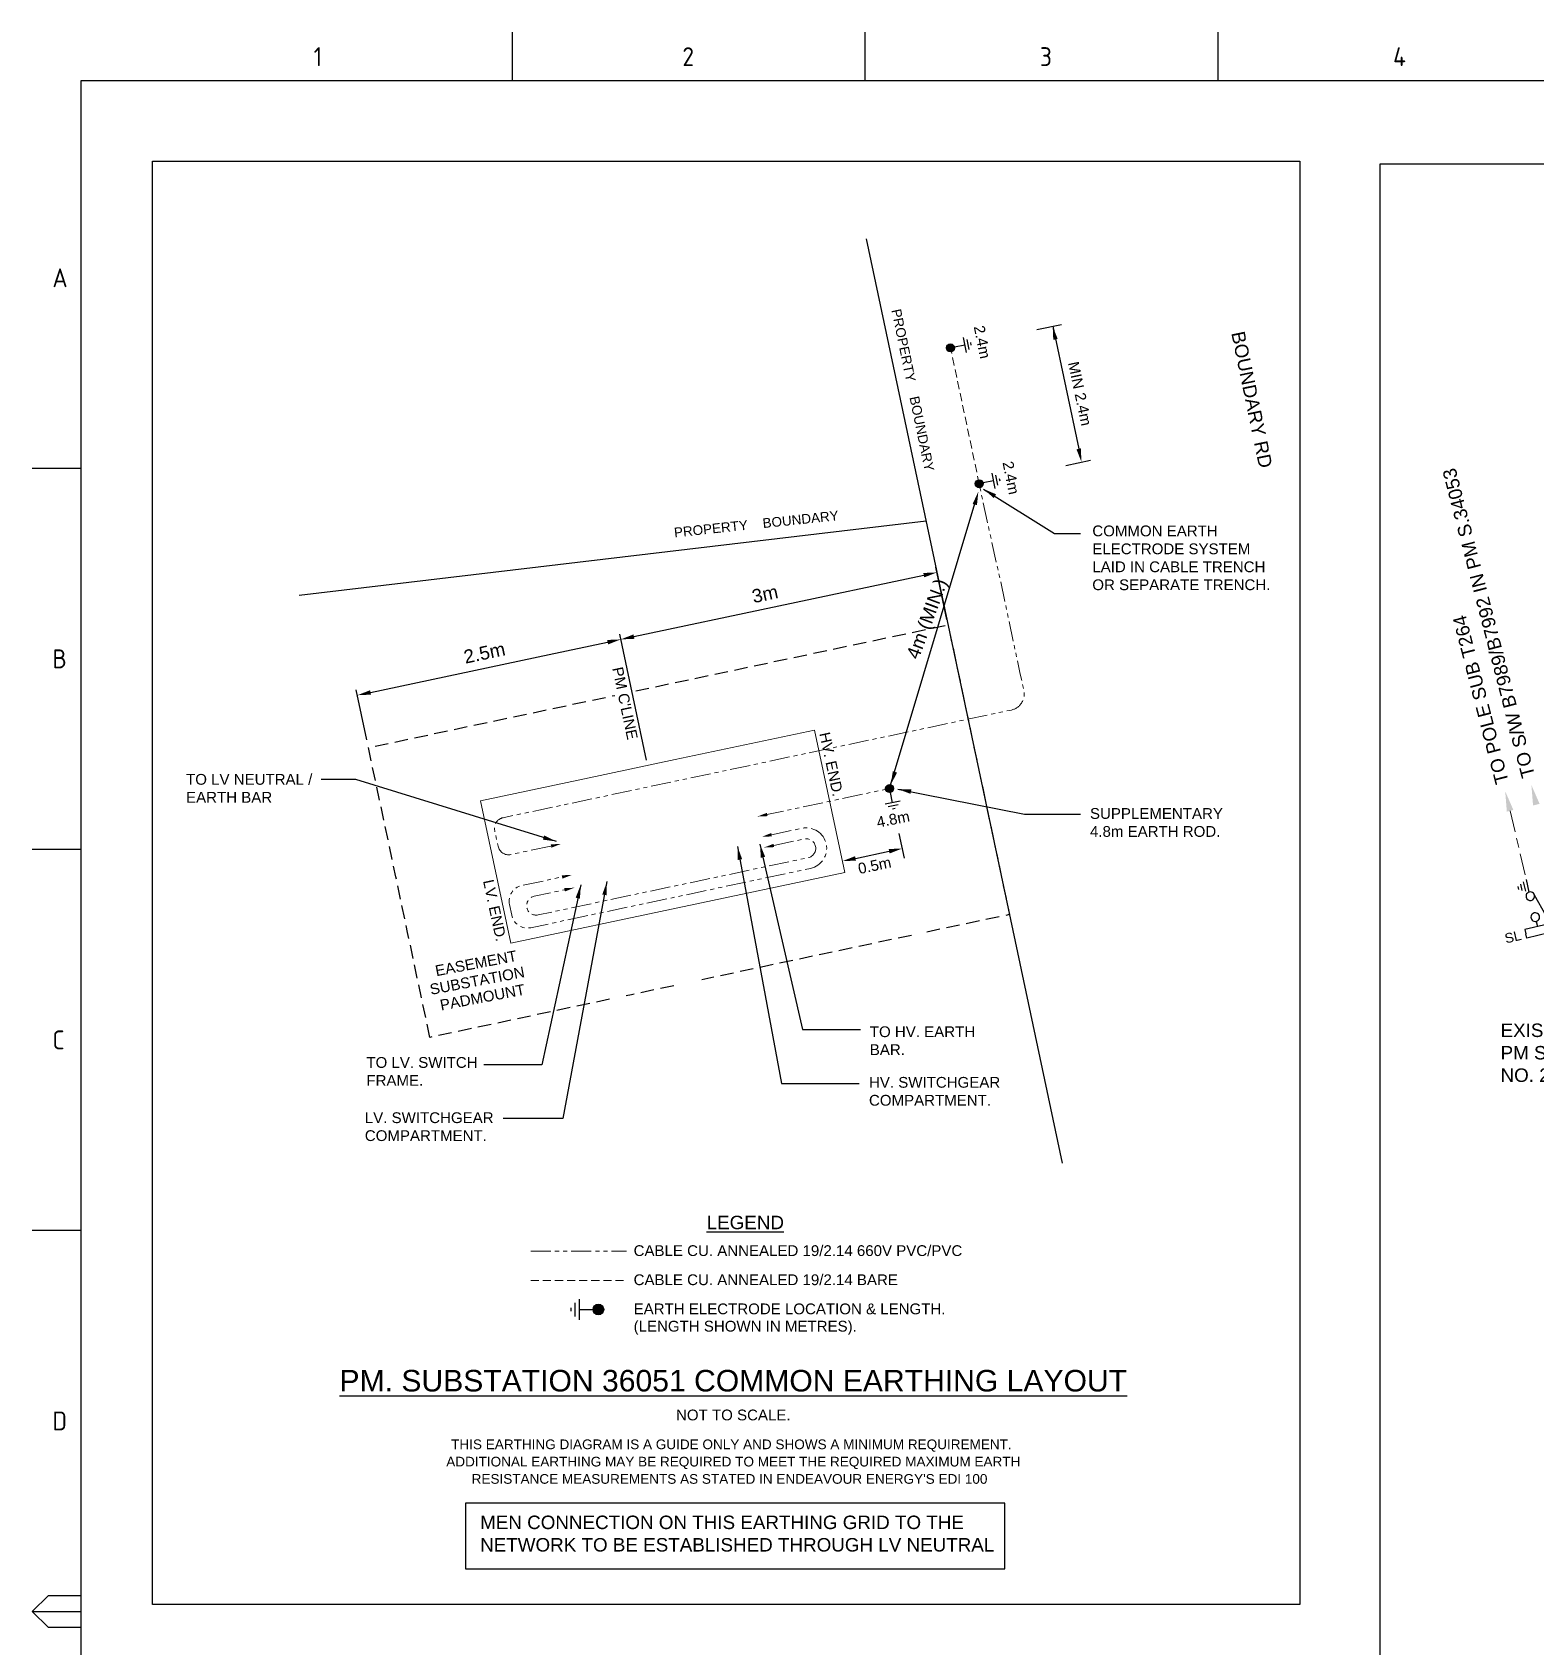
# Paper-space layout 'EE-2' of a CAD drawing. Header units: metres, sheet in millimetres. Extents: x 21 to 854, y -3 to 583.
# Drawn here: x 20.5 to 299.7, y 283.6 to 583.4 of the extents above; entities that cross this region are included whole.
import ezdxf
from ezdxf.enums import TextEntityAlignment as Align

# ---------------------------------------------------------------- set-up
doc = ezdxf.new("R2010")
doc.units = ezdxf.units.M
for name, pattern in [('Cable Exist UG', [8.2, 4, -1.2, 1.8, -1.2]), ('Cable New OH', [6, 4, -2]), ('DASHED', [0.75, 0.5, -0.25]), ('PHANTOM2', [1.25, 0.625, -0.125, 0.125, -0.125, 0.125, -0.125])]:
    doc.linetypes.add(name, pattern=pattern)
doc.layers.get('0').update_dxf_attribs({"color": 6})
doc.layers.add('Cadastre Roads_SP_EXT', color=9, linetype='Continuous', lineweight=5)
for name, color, linetype in [('Duct_SP_EXT', 7, 'Continuous'), ('Equip_HV_EXT', 7, 'Continuous'), ('NOTE 1TO1000_new', 7, 'Continuous'), ('Notes', 7, 'Continuous'), ('Sub_SP_TR_HV_LV_EXT', 7, 'Continuous'), ('SupportsUG_SP_EXT', 7, 'Continuous')]:
    doc.layers.add(name, color=color, linetype=linetype)
doc.styles.add('ARIAL', font='arial.ttf', dxfattribs={"height": 2})
doc.styles.add('iecISOCP', font='isocp.shx')
doc.styles.get("Standard").update_dxf_attribs({"font": 'arial.ttf'})
doc.styles.add('SWITCH_LABEL', font='arial.ttf', dxfattribs={"height": 2.5})
doc.linetypes.add('Cable New UG', pattern='A,7,-0.25,["x",Standard,S=2,R=0,X=0.2,Y=-0.8],-2.1', length=9.35)
doc.dimstyles.get("Standard").update_dxf_attribs({"dimtxt": 0.18, "dimasz": 0.18, "dimexe": 0.18, "dimexo": 0.0625, "dimgap": 0.09, "dimtad": 0, "dimtih": 1, "dimtoh": 1, "dimdec": 4, "dimzin": 0, "dimdsep": 46, "dimtxsty": 'Standard', "dimcen": 0.09, "dimadec": 0, "dimazin": 0, "dimtfac": 1, "dimtdec": 4, "dimtofl": 0, "dimtmove": 0, "dimatfit": 3, "dimfxl": 1, "dimtolj": 1, "dimtzin": 0, "dimarcsym": 0})

# ---------------------------------------------------------------- blocks, each defined once
blk = doc.blocks.new('A1_FRAME_TITLE')
at = {"layer": 'Notes', "linetype": 'Continuous'}
for p, q in [((109.65, 574.39), (109.65, 583.39)), ((175.16, 574.39), (175.16, 583.39)), ((240.67, 574.39), (240.67, 583.39)), ((29.52, 502.43), (20.52, 502.43)), ((29.5, 431.68), (20.52, 431.68)), ((29.5, 360.93), (20.52, 360.93)), ((20.52, 290.18), (23.52, 293.18)), ((23.52, 293.18), (29.5, 293.18)), ((20.52, 290.18), (29.52, 290.18)), ((23.52, 287.18), (20.52, 290.18)), ((29.5, 287.18), (23.52, 287.18))]:
    blk.add_line(p, q, dxfattribs=at)
at = {"layer": 'Notes', "color": 3, "linetype": 'Continuous'}
blk.add_line((29.52, 574.39), (29.52, 5.97), dxfattribs=at)
at = {"layer": 'Notes', "color": 3, "linetype": 'Continuous', "flags": 128}
for points in [[(149.5, 574.39), (29.52, 574.39)], [(844.88, 574.39), (149.5, 574.39)]]:
    blk.add_lwpolyline(points, dxfattribs=at)
blk.add_attdef('DRAFT_NUM', (50.42, 23.29), '', height=2.5, rotation=90)
at = {"layer": 'Notes', "color": 7, "style": 'iecISOCP'}
for s, p in [('1', (72.76, 577.12)), ('2', (141.22, 577.12)), ('3', (207.61, 577.12)), ('4', (273.18, 577.12)), ('A', (24.25, 536.06)), ('B', (24.25, 465.31)), ('C', (24.25, 394.56)), ('D', (24.25, 323.81))]:
    blk.add_text(s, height=3.5, dxfattribs=at).set_placement(p)
at = {"layer": 'Notes', "color": 7, "style": 'iecISOCP', "flags": 8}
blk.add_attdef('VERSION_NO', text='', height=2.5, rotation=90, dxfattribs=at).set_placement((302.04, 43.81), align=Align.MIDDLE_CENTER)
at = {"layer": 'Notes', "color": 7, "style": 'iecISOCP'}
for tag, p in [('CAP_NO', (513.19, 43.46)), ('IE_NUM', (513.05, 37.81)), ('REF_No_1', (335.24, 32.31)), ('REF_1', (362.52, 32.31)), ('GEN_WO', (441.71, 31.76)), ('HV_SWITCH', (513.46, 32.16)), ('REF_No_2', (335.24, 26.31)), ('REF_2', (362.52, 26.31)), ('OH_WO', (441.71, 25.81)), ('UBD_REF', (513.05, 25.83)), ('REF_No_3', (335.24, 20.31)), ('REF_3', (362.52, 20.31)), ('UG_WO', (441.71, 20.05)), ('GIS_MAP_No', (513.05, 20.04)), ('REF_No_4', (335.24, 14.31)), ('REF_4', (362.52, 14.31)), ('SUB_WO', (441.71, 13.81)), ('HV_OP_DIAG', (513.33, 14.2)), ('LGA', (512.95, 7.78))]:
    blk.add_attdef(tag, p, '', height=2.5, dxfattribs=at)
at = {"layer": 'Notes', "style": 'iecISOCP'}
for tag, p in [('T1', (684.37, 39.47)), ('T2', (684.37, 34.35)), ('T3', (684.37, 28.92)), ('T4', (684.37, 23.66)), ('T5', (684.37, 18.23)), ('T6', (684.37, 12.97))]:
    blk.add_attdef(tag, text='', height=3.5, dxfattribs=at).set_placement(p, align=Align.CENTER)
at = {"layer": 'Notes', "color": 7, "style": 'iecISOCP'}
for tag, p in [('scale', (567.76, 33.27)), ('DRAWN', (567.76, 24.93)), ('DATE', (567.76, 16.88)), ('CHD', (567.76, 8.37)), ('DESIGN', (605.62, 9.15))]:
    blk.add_attdef(tag, text='', height=2.5, dxfattribs=at).set_placement(p, align=Align.CENTER)
at = {"layer": 'Notes', "color": 4, "style": 'iecISOCP'}
blk.add_attdef('NUM', text='', height=7, dxfattribs=at).set_placement((812.88, 20.12), align=Align.MIDDLE_CENTER)
at = {"layer": 'Notes', "color": 1, "style": 'iecISOCP'}
blk.add_attdef('REV', text='', height=5, dxfattribs=at).set_placement((840.57, 17.1), align=Align.CENTER)
at = {"layer": 'Notes', "color": 7, "style": 'iecISOCP'}
for tag, p in [('NS', (811.23, 8.12)), ('SHTS', (825.93, 8.12))]:
    blk.add_attdef(tag, text='', height=2.5, dxfattribs=at).set_placement(p, align=Align.MIDDLE)
at = {"layer": 'Notes', "style": 'iecISOCP'}
blk.add_attdef('ExportID', (29.6, 2.39), '', height=2.5, dxfattribs=at)
at = {"layer": 'Notes', "style": 'iecISOCP', "flags": 1}
for tag, p in [('ProjectType', (17.54, -26.8)), ('ProjectNumber', (26.92, -26.82)), ('DrawingNumber', (38.88, -26.8)), ('ProjectDescription', (50.93, -26.83)), ('ExportDate', (63.65, -26.79)), ('ExportUserName', (72.52, -26.8)), ('DesignerCompanyName', (84.85, -26.79)), ('ExportAreaOfInterest', (100.46, -26.81)), ('GIS_SUCCESS', (115.36, -26.78)), ('CAD_SUCCESS', (125.15, -26.78)), ('DEPOTCODE', (135.47, -26.88)), ('ExportCategories', (143.45, -26.8)), ('Comments', (157.75, -26.88))]:
    blk.add_attdef(tag, p, '', height=1, dxfattribs=at)
blk = doc.blocks.new('m4')
at = {"layer": 'Notes', "color": 7, "linetype": 'Continuous'}
for points in [[(0, -1.95), (0, 0)], [(-1.43, -1.95), (1.43, -1.95)], [(-0.95, -2.52), (0.95, -2.52)], [(-0.24, -3.09), (0.24, -3.09)]]:
    blk.add_lwpolyline(points, dxfattribs=at)
blk = doc.blocks.new('SWG_SAFELINK_SU_EXT')
for p, q in [((6.9, 0.59), (8.7, 0.58)), ((7.2, 1.19), (8.4, 1.18)), ((7.5, 1.79), (8.1, 1.79)), ((1.6, -2.02), (5.8, -0.81)), ((6.6, -0.01), (9, -0.02))]:
    blk.add_line(p, q)
blk.add_lwpolyline([(1, 0), (0, 0)])
for points in [[(1.8, -0.8, 1), (1.8, 0.8, 1)], [(5.8, -0.81, 1), (5.8, 0.79, 1)]]:
    blk.add_lwpolyline(points, format="xyb", close=True)
at = {"style": 'SWITCH_LABEL', "flags": 8}
blk.add_attdef('ASSET_NUM', text='', height=2.5, rotation=179.9544, dxfattribs=at).set_placement((-1.6, -0.02), align=Align.MIDDLE_LEFT)
at = {"flags": 1}
blk.add_attdef('Z', (0, 0), '', height=0.2, dxfattribs=at)
at = {"flags": 9}
for tag, p in [('ACTUAL_STATUS', (0, -0.4)), ('CONSTRUCTED_VOLTAGE', (0, -0.6)), ('OPERATING_VOLTAGE', (0, -1)), ('ORIENTATION', (0, -1.2)), ('OWNED_BY', (0, -1.4)), ('STATE', (0, -1.8)), ('SWITCH_TYPE', (0, -2)), ('STREETNAME', (0, -2.6)), ('SUBURB', (0, -2.8)), ('NO_PHASES', (0, -0.8)), ('PARENT', (0, -1.6)), ('USAGE', (0, -2.2)), ('LOCATION', (0, -2.4)), ('NOTES', (0, -3))]:
    blk.add_attdef(tag, text='', height=0.2, dxfattribs=at).set_placement(p, align=Align.MIDDLE_LEFT)
at = {"style": 'SWITCH_LABEL', "flags": 9}
blk.add_attdef('STREET_CODE', text='', height=0.2, dxfattribs=at).set_placement((0, -0.2), align=Align.MIDDLE_LEFT)

psp = doc.layouts.new('EE-2')

# ---------------------------------------------------------------- hatches: boundary and pattern name
at = {"layer": 'Notes'}
h = psp.add_hatch(color=250, dxfattribs=at)
edge = h.paths.add_edge_path()
edge.add_arc((190.99023, 524.79612), 0.74363, -798.6150284, -438.6150284)
h = psp.add_hatch(color=250, dxfattribs=at)
edge = h.paths.add_edge_path()
edge.add_arc((196.33175, 499.57974), 0.74363, -798.6150284, -438.6150284)
h = psp.add_hatch(color=250, dxfattribs=at)
edge = h.paths.add_edge_path()
edge.add_arc((179.69308, 442.97919), 0.74363, 101.9664314, 461.9664314, ccw=False)
h = psp.add_hatch(color=250, dxfattribs=at)
edge = h.paths.add_edge_path()
edge.add_arc((125.62466, 346.24335), 0.99151, -462.76942, -102.76942)

# ---------------------------------------------------------------- linework, layer by layer
at = {"layer": 'Duct_SP_EXT', "linetype": 'Cable Exist UG', "lineweight": 0}
psp.add_line((294.89683, 438.84468), (297.91284, 426.11248), dxfattribs=at)
at = {"layer": 'NOTE 1TO1000_new', "lineweight": -3, "ltscale": 0.8}
psp.add_lwpolyline([(270.69075, 265.31813), (641.0028, 265.31813), (641.0028, 558.91906), (270.69075, 558.91906)], close=True, dxfattribs=at)
for points in [[(294.29061, 438.69261), (293.98443, 442.48199), (295.50305, 438.99675)], [(299.15798, 439.83656), (298.8518, 443.62593), (300.37042, 440.14069)]]:
    psp.add_solid(points, dxfattribs=at)
at = {"layer": 'Notes', "color": 251, "linetype": 'Continuous', "ltscale": 5}
for p, q in [((175.35709, 545.03443), (211.7355, 373.39306)), ((186.46059, 492.64566), (70.04976, 478.82295))]:
    psp.add_line(p, q, dxfattribs=at)
at = {"layer": 'Notes', "color": 7}
for p, q in [((207.04465, 528.19635), (211.63533, 529.16932)), ((209.96741, 528.81582), (214.79341, 506.0457)), ((212.38618, 502.97997), (216.97685, 503.95294)), ((179.69308, 442.97919), (195.53517, 495.90428)), ((190.33451, 474.36766), (188.27391, 484.09004)), ((132.23076, 471.18981), (186.03557, 482.59343)), ((134.5411, 448.23158), (129.57775, 471.64973)), ((83.3173, 460.82288), (116.46807, 467.84899)), ((116.46807, 467.84899), (127.33942, 470.15311)), ((82.62459, 452.03367), (80.66429, 461.2828)), ((182.43203, 430.05621), (181.45906, 434.64688)), ((173.3625, 430.01119), (179.6056, 431.33438))]:
    psp.add_line(p, q, dxfattribs=at)
at = {"layer": 'Notes', "color": 0, "lineweight": 0}
for p, q in [((139.90246, 448.34567), (165.75957, 453.82594)), ((165.75957, 453.82594), (171.35771, 427.41267)), ((123.0338, 444.77046), (139.90246, 448.34567)), ((103.7373, 440.68067), (123.0338, 444.77046)), ((109.33544, 414.2674), (103.7373, 440.68067)), ((171.35771, 427.41267), (109.33544, 414.2674))]:
    psp.add_line(p, q, dxfattribs=at)
at = {"layer": 'Notes', "color": 0, "linetype": 'PHANTOM2', "lineweight": 0, "ltscale": 6}
psp.add_line((113.06073, 357.05819), (130.84245, 357.05819), dxfattribs=at)
at = {"layer": 'Notes', "color": 0, "linetype": 'DASHED', "lineweight": 0, "ltscale": 3}
psp.add_line((113.06073, 351.65077), (130.84245, 351.65077), dxfattribs=at)
at = {"layer": 'Notes', "color": 7}
for points in [[(42.81754, 559.43667), (255.87232, 559.43667), (255.87232, 291.47575), (42.81754, 291.47575)], [(100.92558, 298.10262), (201.09219, 298.10262), (201.09219, 310.29455), (100.92558, 310.29455)]]:
    psp.add_lwpolyline(points, close=True, dxfattribs=at)
at = {"layer": 'Notes', "color": 0, "linetype": 'DASHED', "lineweight": 0, "ltscale": 3, "flags": 128}
psp.add_lwpolyline([(196.34429, 499.51703), (190.99023, 524.79612)], dxfattribs=at)
at = {"layer": 'Notes', "color": 0, "linetype": 'PHANTOM2', "lineweight": 0, "ltscale": 6, "flags": 128}
for points in [[(116.79375, 432.29866), (109.36479, 430.72414, -0.414213562), (106.99357, 432.266), (106.56789, 434.27448), (106.37279, 435.19498, -0.414239129), (107.91482, 437.56623), (114.58214, 438.97872), (202.29946, 457.56191, 0.414239129), (204.61251, 461.11878), (203.94981, 464.24555), (200.32488, 481.34877), (197.80145, 492.63711), (196.34429, 499.51703)], [(157.77281, 434.40226), (163.41287, 435.59763, -1), (164.99212, 428.14635), (113.07679, 417.14319, -0.414213562), (109.51996, 419.45598), (109.10358, 421.42058, -0.414213562), (111.41637, 424.97741), (118.8808, 426.55945)], [(158.19528, 432.40897), (163.83533, 433.60434, -1), (164.56966, 430.13964), (114.43363, 419.5136, -1), (113.6993, 422.9783), (119.33936, 424.17368)]]:
    psp.add_lwpolyline(points, format="xyb", dxfattribs=at)
at = {"layer": 'Notes', "linetype": 'DASHED', "ltscale": 5, "flags": 128}
for points in [[(132.54379, 461.09585), (190.54185, 473.38939), (201.94547, 419.58458), (185.87596, 416.17874)], [(94.33585, 396.77734), (90.2069, 416.25864), (88.01504, 426.60034), (82.93223, 450.58215), (128.70002, 460.28237)], [(183.72974, 415.72386), (156.48974, 409.9505), (144.82834, 407.47893)], [(139.60257, 406.37136), (131.74288, 404.70554), (130.78109, 404.5017)], [(127.71315, 403.85146), (94.33585, 396.77734)]]:
    psp.add_lwpolyline(points, dxfattribs=at)
at = {"layer": 'Notes', "color": 0, "linetype": 'PHANTOM2', "lineweight": 0, "ltscale": 6, "flags": 128}
psp.add_lwpolyline([(156.30089, 438.02134), (179.69308, 442.97919)], dxfattribs=at)
at = {"layer": 'Notes', "color": 9}
for centre, radius in [((190.99023, 524.79612), 0.74363), ((196.33175, 499.57974), 0.74363), ((125.62466, 346.24335), 0.99151)]:
    psp.add_circle(centre, radius, dxfattribs=at)
at = {"layer": 'Notes', "color": 250}
psp.add_circle((179.69308, 442.97919), 0.74363, dxfattribs=at)
at = {"layer": 'Notes', "color": 7}
for points in [[(210.07814, 526.28375), (210.89337, 526.45653), (209.96741, 528.81582)], [(214.38579, 505.95931), (215.20102, 506.1321), (215.31175, 503.60003)], [(195.9077, 495.59392), (195.10411, 495.81456), (196.16782, 498.11502)], [(186.12196, 482.18581), (185.94918, 483.00104), (188.48124, 483.11177)], [(127.42581, 469.7455), (127.25303, 470.56072), (129.78509, 470.67146)], [(132.31715, 470.78219), (132.14437, 471.59742), (129.78509, 470.67146)], [(83.40369, 460.41526), (83.23091, 461.23049), (80.87163, 460.30453)], [(181.07528, 445.94064), (180.28262, 446.19781), (179.90745, 443.69125)], [(179.69199, 430.92677), (179.5192, 431.74199), (182.05127, 431.85273)], [(173.44889, 429.60358), (173.27611, 430.4188), (170.91683, 429.49285)]]:
    psp.add_solid(points, dxfattribs=at)
at = {"layer": 'Notes'}
for points in [[(157.04026, 437.85861), (155.14121, 437.77556), (156.91067, 438.47003)], [(157.8376, 434.09655), (155.93856, 434.0135), (157.70802, 434.70797)], [(116.77991, 432.61517), (118.67895, 432.69822), (116.90949, 432.00375)], [(158.26007, 432.10326), (156.36102, 432.02021), (158.13048, 432.71467)], [(118.81601, 426.86516), (120.71506, 426.94821), (118.9456, 426.25374)], [(119.40415, 423.86797), (121.17361, 424.56244), (119.27457, 424.47939)]]:
    psp.add_solid(points, dxfattribs=at)
at = {"layer": 'Sub_SP_TR_HV_LV_EXT'}
for p, q in [((316.89044, 421.35373), (297.62503, 416.78387)), ((317.25973, 419.79693), (297.99431, 415.22707)), ((297.62503, 416.78387), (297.80967, 416.00547)), ((297.99431, 415.22707), (297.80967, 416.00547))]:
    psp.add_line(p, q, dxfattribs=at)

# ---------------------------------------------------------------- block references
at = {"layer": 'Equip_HV_EXT', "rotation": 103.3442438886868}
psp.add_blockref('SWG_SAFELINK_SU_EXT', (299.97632, 417.34161), dxfattribs=at)
at = {"layer": 'Notes', "color": 7, "xscale": -1}
for p, rotation in [((191.71923, 524.94292), 101.3849716171184), ((197.06075, 499.72653), 101.3849716171184), ((179.84726, 442.25171), 11.96643141489018)]:
    psp.add_blockref('m4', p, dxfattribs=dict(at, rotation=rotation))
at = {"layer": 'Notes', "color": 7, "xscale": 1.333333333333329, "yscale": 1.333333333333329, "zscale": 1.333333333333329, "rotation": 270}
psp.add_blockref('m4', (124.63316, 346.24335), dxfattribs=at)
at = {"layer": 'SupportsUG_SP_EXT'}
psp.add_blockref('A1_FRAME_TITLE', (0, 0), dxfattribs=at)

# ---------------------------------------------------------------- texts
at = {"layer": 'Cadastre Roads_SP_EXT'}
psp.add_text('BOUNDARY RD', height=2.5, rotation=281.7083971, dxfattribs=at).set_placement((243.11361, 527.57407))
at = {"layer": 'Equip_HV_EXT', "style": 'ARIAL'}
psp.add_text('SL', height=1.8, rotation=13.3442438, dxfattribs=at).set_placement((293.92719, 415.08452), align=Align.MIDDLE_LEFT)
at = {"layer": 'Notes', "color": 7, "lineweight": -3}
for rotation, p in [(281.7, (184.00882, 516.96281)), (5.9933245, (154.93824, 492.10422))]:
    psp.add_text('PROPERTY    BOUNDARY', height=1.79, rotation=rotation, dxfattribs=at).set_placement(p, align=Align.MIDDLE_CENTER)
at = {"layer": 'Notes', "color": 7, "style": 'ARIAL'}
for s, rotation, p in [('2.4m', 281.3849716, (195.32758, 525.5693)), ('2.4m', 281.3849716, (200.6691, 500.35292)), ('HV. END.', 282.1970114, (167.32107, 447.15633)), ('4.8m', 11.3849716, (180.65401, 435.72237)), ('LV. END.', 282.1970114, (104.83439, 420.01493))]:
    psp.add_text(s, height=2, rotation=rotation, dxfattribs=at).set_placement(p, align=Align.BOTTOM_CENTER)
for s, height, rotation, p in [('4m (MIN.)', 2.5, 69.5581971, (185.05205, 466.80288)), ('2.5m', 2.5, 11.9664314, (100.92969, 466.15235)), ("PM C'LINE", 2, 281.9664314, (128.17717, 465.31584))]:
    psp.add_text(s, height=height, rotation=rotation, dxfattribs=at).set_placement(p)
for s, p in [('EASEMENT', (102.89476, 410.54097)), ('SUBSTATION ', (103.49413, 407.38316)), ('PADMOUNT', (104.09323, 404.22669))]:
    psp.add_text(s, height=2, rotation=10.7470927, dxfattribs=at).set_placement(p, align=Align.MIDDLE_CENTER)
at = {"layer": 'Notes', "style": 'ARIAL'}
psp.add_text('%%ULEGEND', height=2.5, dxfattribs=at).set_placement((152.90087, 362.41259), align=Align.MIDDLE_CENTER)
at = {"layer": 'Notes', "color": 7, "style": 'ARIAL'}
for s, p in [('CABLE CU. ANNEALED 19/2.14 660V PVC/PVC', (132.16237, 356.18194)), ('CABLE CU. ANNEALED 19/2.14 BARE', (132.16237, 350.77453)), ('EARTH ELECTRODE LOCATION & LENGTH.', (132.16237, 345.36711)), ('(LENGTH SHOWN IN METRES).', (132.16237, 342.15429))]:
    psp.add_text(s, height=2, dxfattribs=at).set_placement(p)
at = {"layer": 'Notes', "style": 'ARIAL'}
psp.add_text('%%UPM. SUBSTATION 36051 COMMON EARTHING LAYOUT', height=4, dxfattribs=at).set_placement((150.66835, 329.83388), align=Align.BOTTOM_CENTER)
at = {"layer": 'Notes', "color": 7, "style": 'ARIAL'}
psp.add_text('NOT TO SCALE.', height=2, dxfattribs=at).set_placement((150.66835, 325.06814), align=Align.BOTTOM_CENTER)
for s, p in [('THIS EARTHING DIAGRAM IS A GUIDE ONLY AND SHOWS A MINIMUM REQUIREMENT. ', (150.66835, 321.21919)), ('ADDITIONAL EARTHING MAY BE REQUIRED TO MEET THE REQUIRED MAXIMUM EARTH', (150.66835, 318.00637)), ("RESISTANCE MEASUREMENTS AS STATED IN ENDEAVOUR ENERGY'S EDI 100  ", (150.66835, 314.79354))]:
    psp.add_text(s, height=1.8, dxfattribs=at).set_placement(p, align=Align.MIDDLE_CENTER)
at = {"layer": 'Notes', "color": 7, "attachment_point": 5, "style": 'ARIAL'}
for s, insert, char_height, rotation in [('\\A1;MIN 2.4m', (215.04092, 516.301), 2, 281.9664314), ('\\A1;3m', (156.54826, 479.08909), 2.5, 11.9664314), ('\\A1;0.5m', (176.90311, 428.69556), 2, 11.9664314)]:
    psp.add_mtext(s, dxfattribs=dict(at, insert=insert, char_height=char_height, rotation=rotation))
at = {"layer": 'Notes', "color": 7, "linetype": 'Cable New OH', "lineweight": 0, "insert": (217.32857, 491.81711), "char_height": 2, "width": 33.2940131, "attachment_point": 1, "style": 'ARIAL'}
psp.add_mtext('COMMON EARTH ELECTRODE SYSTEM LAID IN CABLE TRENCH OR SEPARATE TRENCH.', dxfattribs=at)
at = {"layer": 'Notes', "color": 7, "linetype": 'Cable New UG', "lineweight": 0, "char_height": 2, "attachment_point": 1, "style": 'ARIAL'}
for s, insert, width in [('TO LV NEUTRAL / EARTH BAR', (49.06829, 445.68473), 23.4716248), ('SUPPLEMENTARY 4.8m EARTH ROD.', (216.89205, 439.34577), 24.686221), ('TO HV. EARTH BAR.', (176.01612, 398.82681), 19.5593452), ('TO LV. SWITCH FRAME.', (82.54724, 393.11954), 20.6452933), ('HV. SWITCHGEAR COMPARTMENT.', (175.86003, 389.43028), 24.3710778), ('LV. SWITCHGEAR COMPARTMENT.', (82.25665, 382.86535), 23.9072306)]:
    psp.add_mtext(s, dxfattribs=dict(at, insert=insert, width=width))
at = {"layer": 'Notes', "color": 7, "insert": (103.66561, 307.98228), "char_height": 2.5, "width": 106.2648268, "attachment_point": 1, "style": 'ARIAL'}
psp.add_mtext('\\A1;MEN CONNECTION ON THIS EARTHING GRID TO THE NETWORK TO BE ESTABLISHED THROUGH LV NEUTRAL', dxfattribs=at)
at = {"layer": 'Sub_SP_TR_HV_LV_EXT', "char_height": 2.5, "width": 73.3512628, "attachment_point": 7, "rotation": 104.480015}
for s, insert in [('TO S/W B7989/B7992 IN PM S.34053', (299.5643, 445.35465)), ('\\pt7.5;TO POLE SUB T264', (294.70241, 444.18787))]:
    psp.add_mtext(s, dxfattribs=dict(at, insert=insert))
at = {"layer": 'Sub_SP_TR_HV_LV_EXT', "insert": (293.12297, 399.34424), "char_height": 2.5, "width": 73.3512628, "attachment_point": 1}
psp.add_mtext('EXISTING\\PPM SUBSTATION\\PNO. 26766', dxfattribs=at)

# ---------------------------------------------------------------- leaders
at = {"layer": 'Notes', "color": 7}
for points in [[(197.13165, 498.58994), (210.28774, 490.34654), (215.12349, 490.34654)], [(117.83043, 433.14879), (80.56334, 444.67794), (74.16664, 444.67794)], [(181.1998, 442.88713), (204.74217, 438.24216), (215.12349, 438.24216)], [(151.4533, 432.24339), (159.63081, 388.24098), (174.05134, 388.24098)], [(155.62283, 432.66075), (163.53204, 398.2576), (174.28472, 398.2576)], [(127.20443, 425.69021), (119.02692, 381.6878), (107.95113, 381.6878)], [(122.3313, 425.07178), (115.12569, 391.70442), (104.37301, 391.70442)]]:
    psp.add_leader(points, dimstyle='Standard', override={"dimasz": 2.5, "dimfxl": 5.5, "dimfxlon": 1, "dimarcsym": 1}, dxfattribs=at)

doc.saveas('drawing.dxf')
